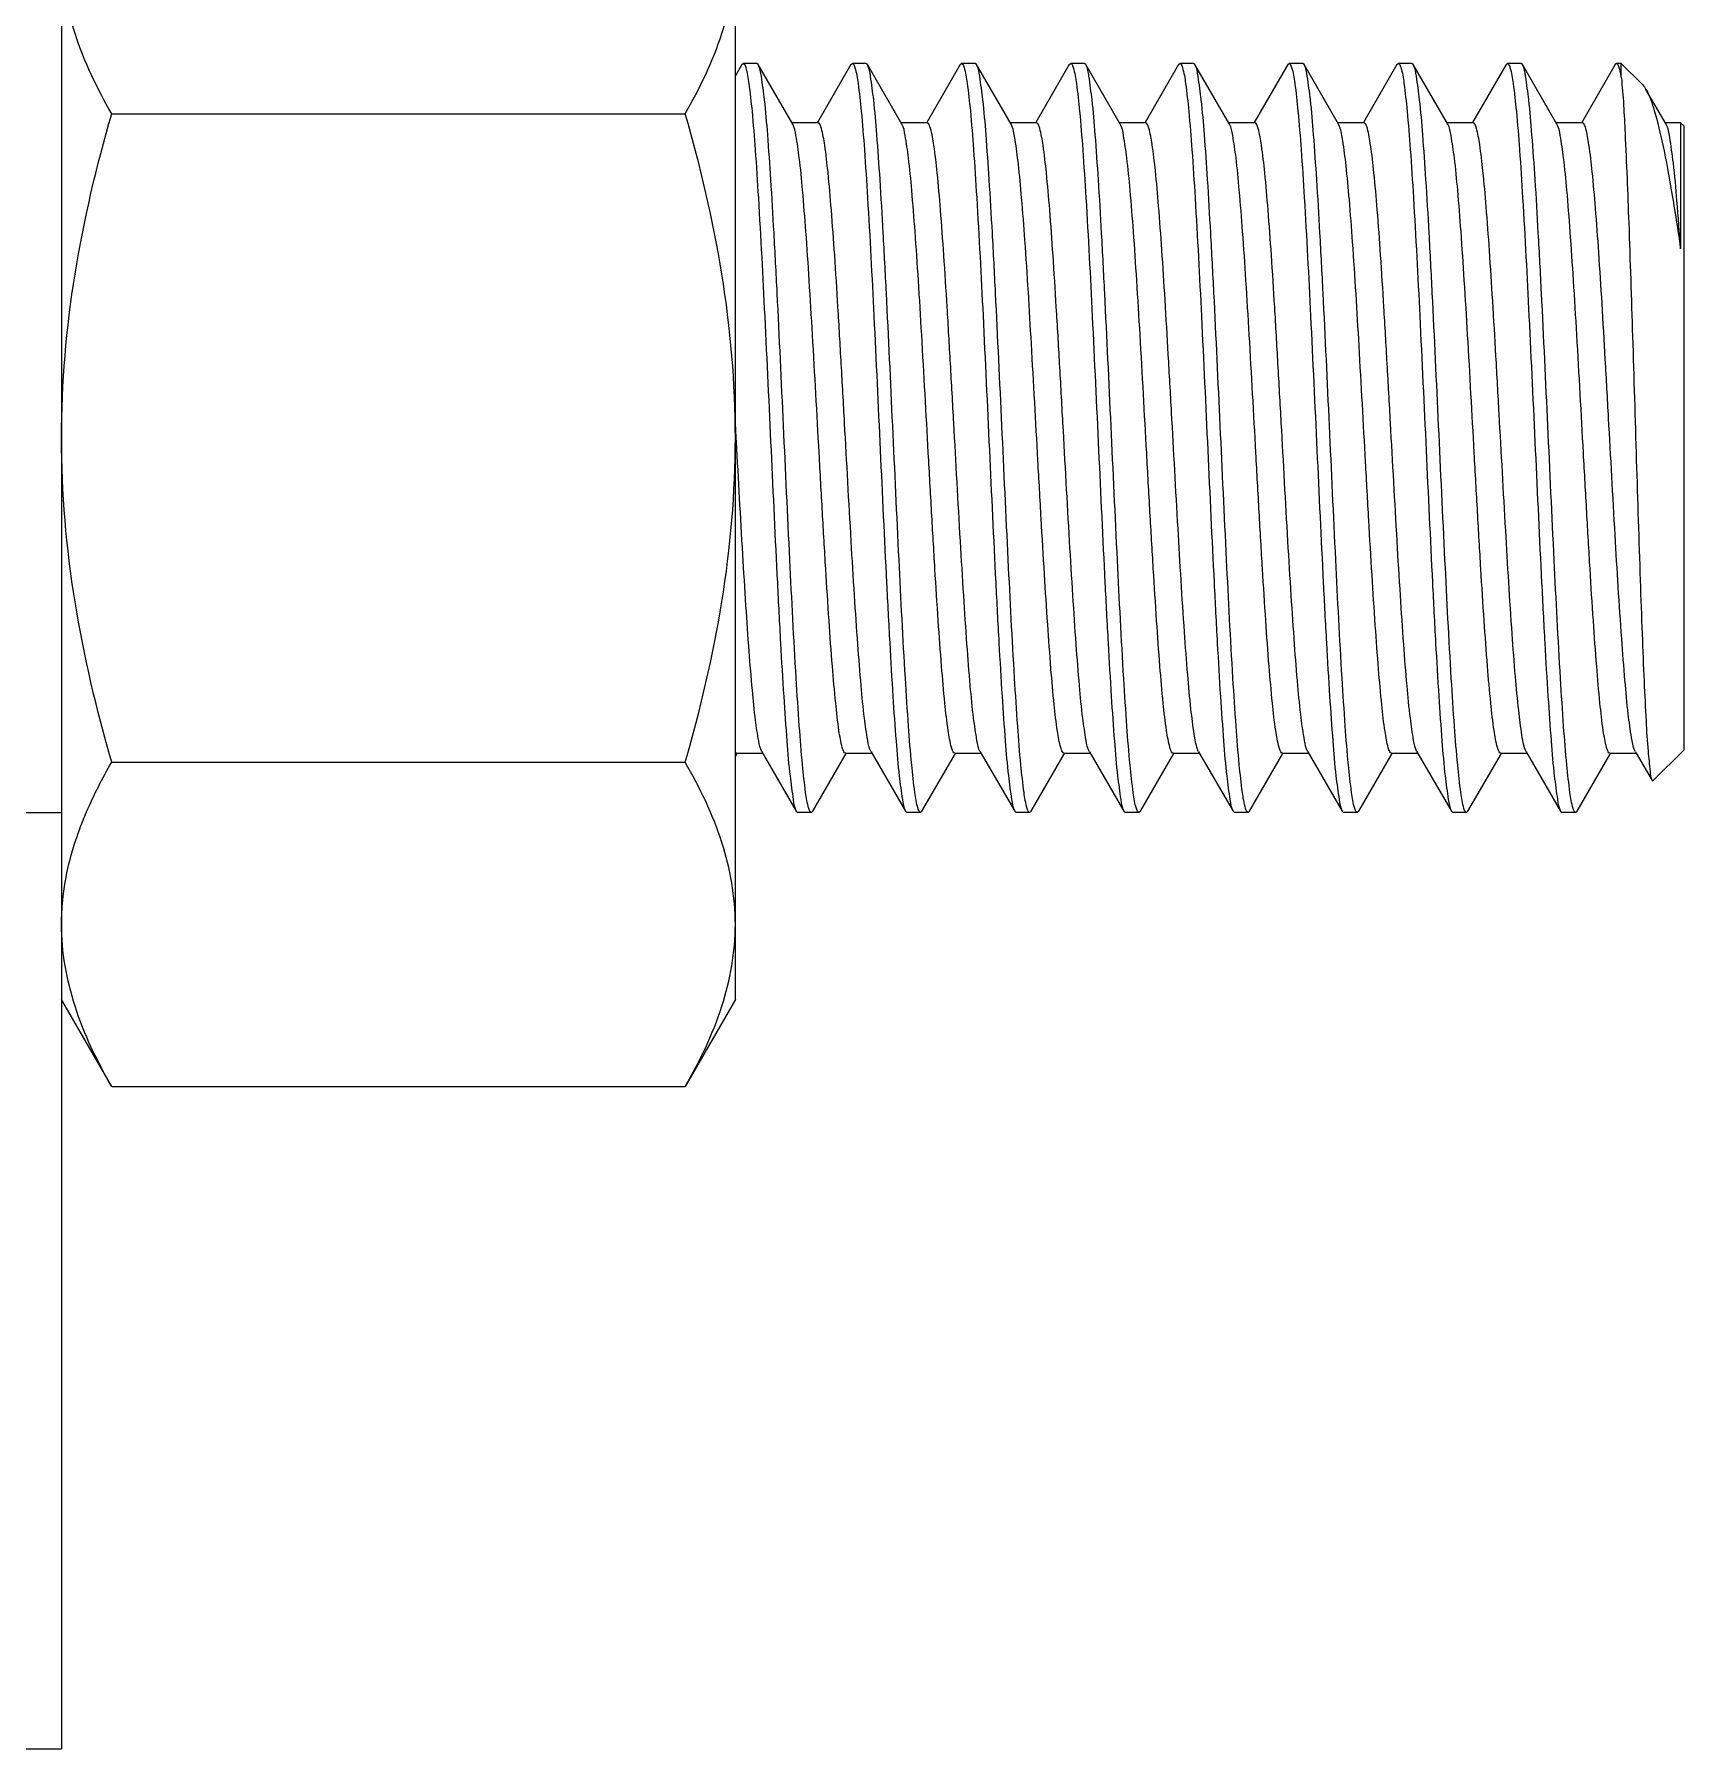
# Model space of a CAD drawing. Extents: x 27938 to 1507990, y 110129 to 923079.
# Drawn here: x 662128.6 to 662435.7, y 376820.7 to 377139.8 of the extents above; entities that cross this region are included whole.
import ezdxf

# ---------------------------------------------------------------- set-up
doc = ezdxf.new("R2010")
doc.units = 0
doc.header["$LTSCALE"] = 1000
doc.header["$MEASUREMENT"] = 0

msp = doc.modelspace()

# ---------------------------------------------------------------- linework, layer by layer
at = {"linetype": 'Continuous'}
for p, q in [((662133.69, 377276.4), (662133.69, 376820.71)), ((662259.14, 376960.13), (662259.14, 377169.17)), ((662260.33, 377134.12), (662259.14, 377132.07)), ((662260.33, 377134.12), (662260.59, 377134.34)), ((662263.13, 377134.34), (662260.59, 377134.34)), ((662263.13, 377134.34), (662260.59, 377134.34)), ((662260.59, 377134.34), (662260.63, 377134.34)), ((662263.39, 377134.12), (662263.13, 377134.34)), ((662269.81, 377123.04), (662263.39, 377134.12)), ((662280.66, 377134.12), (662274.43, 377123.37)), ((662280.66, 377134.12), (662280.92, 377134.34)), ((662283.46, 377134.34), (662280.92, 377134.34)), ((662283.46, 377134.34), (662280.92, 377134.34)), ((662280.92, 377134.34), (662280.96, 377134.34)), ((662283.72, 377134.12), (662283.46, 377134.34)), ((662290.14, 377123.04), (662283.72, 377134.12)), ((662300.99, 377134.12), (662294.76, 377123.37)), ((662300.99, 377134.12), (662301.25, 377134.34)), ((662303.79, 377134.34), (662301.25, 377134.34)), ((662303.79, 377134.34), (662301.25, 377134.34)), ((662301.25, 377134.34), (662301.28, 377134.34)), ((662304.05, 377134.12), (662303.79, 377134.34)), ((662310.47, 377123.04), (662304.05, 377134.12)), ((662321.31, 377134.12), (662315.09, 377123.37)), ((662321.31, 377134.12), (662321.57, 377134.34)), ((662324.11, 377134.34), (662321.57, 377134.34)), ((662324.11, 377134.34), (662321.57, 377134.34)), ((662321.57, 377134.34), (662321.61, 377134.34)), ((662324.37, 377134.12), (662324.11, 377134.34)), ((662330.79, 377123.04), (662324.37, 377134.12)), ((662341.64, 377134.12), (662335.41, 377123.37)), ((662341.64, 377134.12), (662341.9, 377134.34)), ((662344.44, 377134.34), (662341.9, 377134.34)), ((662344.44, 377134.34), (662341.9, 377134.34)), ((662341.9, 377134.34), (662341.94, 377134.34)), ((662344.7, 377134.12), (662344.44, 377134.34)), ((662351.12, 377123.04), (662344.7, 377134.12)), ((662361.97, 377134.12), (662355.74, 377123.37)), ((662361.97, 377134.12), (662362.23, 377134.34)), ((662364.77, 377134.34), (662362.23, 377134.34)), ((662364.77, 377134.34), (662362.23, 377134.34)), ((662362.23, 377134.34), (662362.27, 377134.34)), ((662365.03, 377134.12), (662364.77, 377134.34)), ((662371.45, 377123.04), (662365.03, 377134.12)), ((662382.3, 377134.12), (662376.07, 377123.37)), ((662382.3, 377134.12), (662382.56, 377134.34)), ((662385.1, 377134.34), (662382.56, 377134.34)), ((662385.1, 377134.34), (662382.56, 377134.34)), ((662382.56, 377134.34), (662382.6, 377134.34)), ((662385.36, 377134.12), (662385.1, 377134.34)), ((662391.78, 377123.04), (662385.36, 377134.12)), ((662402.63, 377134.12), (662396.4, 377123.37)), ((662402.63, 377134.12), (662402.89, 377134.34)), ((662405.43, 377134.34), (662402.89, 377134.34)), ((662405.43, 377134.34), (662402.89, 377134.34)), ((662402.89, 377134.34), (662402.92, 377134.34)), ((662405.69, 377134.12), (662405.43, 377134.34)), ((662412.11, 377123.04), (662405.69, 377134.12)), ((662422.95, 377134.12), (662416.73, 377123.37)), ((662423.21, 377134.34), (662422.95, 377134.12)), ((662424.09, 377134.34), (662423.21, 377134.34)), ((662428.03, 377130.41), (662424.09, 377134.34)), ((662424.09, 377131.8), (662424.09, 377134.34)), ((662432.43, 377123.04), (662428.68, 377129.51)), ((662143.03, 377124.99), (662249.81, 377124.99)), ((662274.55, 377123.31), (662269.66, 377123.31)), ((662294.87, 377123.31), (662289.98, 377123.31)), ((662315.2, 377123.31), (662310.31, 377123.31)), ((662310.62, 377122.71), (662310.47, 377123.04)), ((662335.53, 377123.31), (662330.64, 377123.31)), ((662355.86, 377123.31), (662350.97, 377123.31)), ((662376.19, 377123.31), (662371.3, 377123.31)), ((662371.64, 377122.62), (662371.45, 377123.04)), ((662396.51, 377123.31), (662391.62, 377123.31)), ((662416.84, 377123.31), (662411.95, 377123.31)), ((662435.13, 377123.31), (662432.28, 377123.31)), ((662435.71, 377122.73), (662435.13, 377123.31)), ((662435.13, 377123.31), (662435.13, 377099.85)), ((662435.71, 377122.73), (662435.71, 377006.57)), ((662259.3, 377064.66), (662259.14, 377067.49)), ((662259.34, 377063.92), (662259.3, 377064.66)), ((662259.14, 377005.39), (662259.45, 377005.92)), ((662259.34, 377005.99), (662264.23, 377005.99)), ((662264.07, 377006.25), (662270.49, 376995.18)), ((662273.55, 376995.18), (662279.78, 377005.92)), ((662279.67, 377005.99), (662284.56, 377005.99)), ((662284.4, 377006.25), (662290.82, 376995.18)), ((662293.88, 376995.18), (662300.11, 377005.92)), ((662299.99, 377005.99), (662304.88, 377005.99)), ((662304.73, 377006.25), (662311.15, 376995.18)), ((662314.21, 376995.18), (662320.44, 377005.92)), ((662320.32, 377005.99), (662325.21, 377005.99)), ((662325.06, 377006.25), (662331.48, 376995.18)), ((662334.54, 376995.18), (662340.76, 377005.92)), ((662340.65, 377005.99), (662345.54, 377005.99)), ((662345.39, 377006.25), (662351.81, 376995.18)), ((662354.87, 376995.18), (662361.09, 377005.92)), ((662360.98, 377005.99), (662365.87, 377005.99)), ((662365.71, 377006.25), (662372.13, 376995.18)), ((662375.19, 376995.18), (662381.42, 377005.92)), ((662381.31, 377005.99), (662386.2, 377005.99)), ((662386.04, 377006.25), (662392.46, 376995.18)), ((662395.52, 376995.18), (662401.75, 377005.92)), ((662401.63, 377005.99), (662406.52, 377005.99)), ((662406.37, 377006.25), (662406.19, 377006.66)), ((662406.37, 377006.25), (662412.79, 376995.18)), ((662415.85, 376995.18), (662422.08, 377005.92)), ((662421.96, 377005.99), (662426.85, 377005.99)), ((662426.7, 377006.25), (662426.6, 377006.46)), ((662426.7, 377006.25), (662426.85, 377005.99)), ((662426.85, 377005.99), (662429.8, 377000.9)), ((662435.71, 377006.57), (662429.98, 377000.84)), ((662143.03, 377004.3), (662249.81, 377004.3)), ((662429.8, 377000.9), (662429.98, 377000.84)), ((662063.99, 376994.95), (662133.69, 376994.95)), ((662270.49, 376995.18), (662270.75, 376994.95)), ((662273.29, 376994.95), (662270.75, 376994.95)), ((662273.29, 376994.95), (662270.75, 376994.95)), ((662273.29, 376994.95), (662273.26, 376994.96)), ((662273.55, 376995.18), (662273.29, 376994.95)), ((662290.82, 376995.18), (662291.08, 376994.95)), ((662293.62, 376994.95), (662291.08, 376994.95)), ((662293.62, 376994.95), (662291.08, 376994.95)), ((662293.62, 376994.95), (662293.58, 376994.96)), ((662293.88, 376995.18), (662293.62, 376994.95)), ((662311.15, 376995.18), (662311.41, 376994.95)), ((662313.95, 376994.95), (662311.41, 376994.95)), ((662313.95, 376994.95), (662311.41, 376994.95)), ((662313.95, 376994.95), (662313.91, 376994.96)), ((662314.21, 376995.18), (662313.95, 376994.95)), ((662331.48, 376995.18), (662331.74, 376994.95)), ((662334.28, 376994.95), (662331.74, 376994.95)), ((662334.28, 376994.95), (662331.74, 376994.95)), ((662334.28, 376994.95), (662334.24, 376994.96)), ((662334.54, 376995.18), (662334.28, 376994.95)), ((662351.81, 376995.18), (662352.07, 376994.95)), ((662354.61, 376994.95), (662352.07, 376994.95)), ((662354.61, 376994.95), (662352.07, 376994.95)), ((662354.61, 376994.95), (662354.57, 376994.96)), ((662354.87, 376995.18), (662354.61, 376994.95)), ((662372.13, 376995.18), (662372.39, 376994.95)), ((662374.93, 376994.95), (662372.39, 376994.95)), ((662374.93, 376994.95), (662372.39, 376994.95)), ((662374.93, 376994.95), (662374.9, 376994.96)), ((662375.19, 376995.18), (662374.93, 376994.95)), ((662392.46, 376995.18), (662392.72, 376994.95)), ((662395.26, 376994.95), (662392.72, 376994.95)), ((662395.26, 376994.95), (662392.72, 376994.95)), ((662395.26, 376994.95), (662395.22, 376994.96)), ((662395.52, 376995.18), (662395.26, 376994.95)), ((662412.79, 376995.18), (662413.05, 376994.95)), ((662415.59, 376994.95), (662413.05, 376994.95)), ((662415.59, 376994.95), (662413.05, 376994.95)), ((662415.59, 376994.95), (662415.55, 376994.96)), ((662415.85, 376995.18), (662415.59, 376994.95)), ((662143.03, 376943.96), (662133.69, 376960.13)), ((662259.14, 376960.13), (662249.81, 376943.96)), ((662143.03, 376943.96), (662249.81, 376943.96)), ((662063.99, 376820.71), (662133.69, 376820.71))]:
    msp.add_line(p, q, dxfattribs=at)
for points, knots in [([(662143.03, 377124.99), (662140.29, 377129.73), (662135.62, 377139.35), (662133.69, 377150.01), (662133.69, 377155.16)], [0, 0, 0, 0, 0.514931, 1, 1, 1, 1]), ([(662249.81, 377124.99), (662252.54, 377129.73), (662257.21, 377139.35), (662259.14, 377150.01), (662259.14, 377155.16)], [0, 0, 0, 0, 0.514931, 1, 1, 1, 1]), ([(662260.63, 377134.34), (662260.67, 377134.33), (662260.91, 377134.14), (662260.99, 377133.84), (662261.06, 377133.6)], [0, 0, 0, 0, 0.14607, 1, 1, 1, 1]), ([(662261.06, 377133.6), (662261.37, 377132.63), (662261.77, 377129.9), (662262.34, 377124.79), (662262.89, 377117.68), (662263.71, 377104.98), (662264.67, 377086.33), (662265.77, 377062.45), (662266.72, 377042.16), (662267.51, 377026.9), (662268.08, 377017.07), (662268.67, 377008.83), (662269.18, 377002.39), (662269.8, 376998.09), (662270.12, 376995.82), (662270.49, 376995.18)], [0, 0, 0, 0, 0.021893, 0.059338, 0.11121, 0.175832, 0.33449, 0.514559, 0.692469, 0.77323, 0.844901, 0.90513, 0.951948, 0.983856, 1, 1, 1, 1]), ([(662272.82, 376995.69), (662272.51, 376996.66), (662272.11, 376999.39), (662271.54, 377004.49), (662270.99, 377011.6), (662270.17, 377024.3), (662269.22, 377042.95), (662268.11, 377066.84), (662267.17, 377087.12), (662266.37, 377102.39), (662265.8, 377112.22), (662265.22, 377120.46), (662264.7, 377126.9), (662264.09, 377131.2), (662263.76, 377133.47), (662263.39, 377134.12)], [0, 0, 0, 0, 0.02187, 0.059297, 0.111154, 0.175764, 0.334422, 0.514507, 0.692435, 0.773208, 0.844889, 0.905123, 0.951944, 0.983855, 1, 1, 1, 1]), ([(662280.96, 377134.34), (662281, 377134.33), (662281.24, 377134.14), (662281.31, 377133.84), (662281.39, 377133.61)], [0, 0, 0, 0, 0.146483, 1, 1, 1, 1]), ([(662281.39, 377133.61), (662281.7, 377132.64), (662282.1, 377129.91), (662282.67, 377124.82), (662283.22, 377117.71), (662284.04, 377105.01), (662284.99, 377086.36), (662286.1, 377062.47), (662287.04, 377042.18), (662287.84, 377026.91), (662288.41, 377017.08), (662288.99, 377008.83), (662289.51, 377002.39), (662290.12, 376998.1), (662290.45, 376995.82), (662290.82, 376995.18)], [0, 0, 0, 0, 0.021833, 0.05923, 0.111064, 0.175659, 0.33431, 0.514413, 0.692368, 0.773157, 0.844855, 0.905103, 0.951934, 0.983852, 1, 1, 1, 1]), ([(662293.15, 376995.7), (662292.84, 376996.66), (662292.44, 376999.4), (662291.87, 377004.5), (662291.32, 377011.61), (662290.5, 377024.31), (662289.55, 377042.96), (662288.44, 377066.84), (662287.5, 377087.13), (662286.7, 377102.4), (662286.13, 377112.22), (662285.55, 377120.47), (662285.03, 377126.9), (662284.41, 377131.2), (662284.09, 377133.47), (662283.72, 377134.12)], [0, 0, 0, 0, 0.02189, 0.059333, 0.111204, 0.175825, 0.334482, 0.514553, 0.692464, 0.773225, 0.844897, 0.905128, 0.951947, 0.983856, 1, 1, 1, 1]), ([(662301.28, 377134.34), (662301.32, 377134.33), (662301.56, 377134.15), (662301.64, 377133.85), (662301.71, 377133.62)], [0, 0, 0, 0, 0.14739, 1, 1, 1, 1]), ([(662301.71, 377133.62), (662302.02, 377132.67), (662302.42, 377129.95), (662302.99, 377124.86), (662303.54, 377117.77), (662304.36, 377105.07), (662305.32, 377086.43), (662306.43, 377062.53), (662307.37, 377042.23), (662308.17, 377026.94), (662308.74, 377017.1), (662309.32, 377008.85), (662309.84, 377002.4), (662310.45, 376998.1), (662310.78, 376995.82), (662311.15, 376995.18)], [0, 0, 0, 0, 0.021699, 0.058987, 0.110742, 0.175283, 0.333897, 0.514056, 0.692114, 0.772961, 0.844719, 0.905022, 0.951896, 0.98384, 1, 1, 1, 1]), ([(662313.48, 376995.69), (662313.17, 376996.65), (662312.77, 376999.38), (662312.2, 377004.48), (662311.65, 377011.59), (662310.83, 377024.29), (662309.88, 377042.93), (662308.77, 377066.82), (662307.82, 377087.11), (662307.03, 377102.38), (662306.46, 377112.22), (662305.87, 377120.46), (662305.36, 377126.9), (662304.74, 377131.2), (662304.42, 377133.47), (662304.05, 377134.12)], [0, 0, 0, 0, 0.021836, 0.059237, 0.111077, 0.175677, 0.334321, 0.514424, 0.692372, 0.773156, 0.844853, 0.905103, 0.951936, 0.983852, 1, 1, 1, 1]), ([(662321.61, 377134.34), (662321.65, 377134.33), (662321.9, 377134.14), (662321.97, 377133.84), (662322.05, 377133.6)], [0, 0, 0, 0, 0.146196, 1, 1, 1, 1]), ([(662322.05, 377133.6), (662322.35, 377132.64), (662322.75, 377129.9), (662323.32, 377124.8), (662323.87, 377117.69), (662324.7, 377104.99), (662325.65, 377086.34), (662326.76, 377062.46), (662327.7, 377042.17), (662328.5, 377026.9), (662329.07, 377017.07), (662329.65, 377008.83), (662330.17, 377002.39), (662330.78, 376998.09), (662331.1, 376995.82), (662331.48, 376995.18)], [0, 0, 0, 0, 0.021874, 0.059306, 0.111169, 0.175785, 0.334437, 0.514518, 0.69244, 0.773206, 0.844885, 0.905122, 0.951944, 0.983855, 1, 1, 1, 1]), ([(662333.81, 376995.67), (662333.5, 376996.63), (662333.1, 376999.35), (662332.53, 377004.44), (662331.98, 377011.54), (662331.16, 377024.23), (662330.21, 377042.88), (662329.1, 377066.78), (662328.15, 377087.08), (662327.36, 377102.36), (662326.79, 377112.2), (662326.2, 377120.45), (662325.69, 377126.9), (662325.07, 377131.2), (662324.75, 377133.47), (662324.37, 377134.12)], [0, 0, 0, 0, 0.021728, 0.059039, 0.110811, 0.175364, 0.333989, 0.514137, 0.692171, 0.773007, 0.844751, 0.905041, 0.951904, 0.983842, 1, 1, 1, 1]), ([(662341.94, 377134.34), (662341.98, 377134.33), (662342.22, 377134.14), (662342.3, 377133.83), (662342.37, 377133.6)], [0, 0, 0, 0, 0.146015, 1, 1, 1, 1]), ([(662342.37, 377133.6), (662342.68, 377132.63), (662343.08, 377129.9), (662343.65, 377124.79), (662344.2, 377117.68), (662345.03, 377104.97), (662345.98, 377086.33), (662347.08, 377062.45), (662348.03, 377042.16), (662348.83, 377026.9), (662349.39, 377017.07), (662349.98, 377008.83), (662350.49, 377002.39), (662351.11, 376998.09), (662351.43, 376995.82), (662351.81, 376995.18)], [0, 0, 0, 0, 0.021902, 0.059353, 0.11123, 0.175855, 0.334516, 0.514581, 0.692484, 0.773243, 0.844911, 0.905136, 0.951951, 0.983857, 1, 1, 1, 1]), ([(662354.13, 376995.69), (662353.83, 376996.66), (662353.43, 376999.39), (662352.86, 377004.5), (662352.31, 377011.61), (662351.48, 377024.31), (662350.53, 377042.96), (662349.42, 377066.84), (662348.48, 377087.13), (662347.68, 377102.39), (662347.11, 377112.22), (662346.53, 377120.47), (662346.01, 377126.9), (662345.4, 377131.2), (662345.08, 377133.47), (662344.7, 377134.12)], [0, 0, 0, 0, 0.021885, 0.059324, 0.11119, 0.175807, 0.334466, 0.514541, 0.692458, 0.773225, 0.8449, 0.90513, 0.951948, 0.983856, 1, 1, 1, 1]), ([(662362.27, 377134.34), (662362.31, 377134.33), (662362.55, 377134.15), (662362.62, 377133.84), (662362.7, 377133.61)], [0, 0, 0, 0, 0.146759, 1, 1, 1, 1]), ([(662362.7, 377133.61), (662363.01, 377132.65), (662363.41, 377129.92), (662363.98, 377124.83), (662364.53, 377117.73), (662365.35, 377105.03), (662366.3, 377086.38), (662367.41, 377062.49), (662368.35, 377042.2), (662369.15, 377026.92), (662369.72, 377017.08), (662370.31, 377008.84), (662370.82, 377002.4), (662371.44, 376998.1), (662371.76, 376995.82), (662372.13, 376995.18)], [0, 0, 0, 0, 0.021792, 0.059156, 0.110966, 0.175545, 0.334187, 0.514308, 0.692293, 0.7731, 0.844815, 0.905079, 0.951923, 0.983848, 1, 1, 1, 1]), ([(662374.46, 376995.69), (662374.15, 376996.66), (662373.75, 376999.39), (662373.18, 377004.5), (662372.63, 377011.6), (662371.81, 377024.31), (662370.86, 377042.95), (662369.75, 377066.84), (662368.81, 377087.13), (662368.01, 377102.39), (662367.44, 377112.22), (662366.86, 377120.46), (662366.34, 377126.9), (662365.73, 377131.2), (662365.4, 377133.47), (662365.03, 377134.12)], [0, 0, 0, 0, 0.021878, 0.059312, 0.111177, 0.175794, 0.334448, 0.514526, 0.692445, 0.773211, 0.844888, 0.905123, 0.951945, 0.983855, 1, 1, 1, 1]), ([(662382.6, 377134.34), (662382.64, 377134.33), (662382.88, 377134.15), (662382.95, 377133.84), (662383.03, 377133.61)], [0, 0, 0, 0, 0.146768, 1, 1, 1, 1]), ([(662383.03, 377133.61), (662383.34, 377132.65), (662383.73, 377129.92), (662384.3, 377124.83), (662384.85, 377117.73), (662385.68, 377105.03), (662386.63, 377086.38), (662387.74, 377062.49), (662388.68, 377042.2), (662389.48, 377026.92), (662390.05, 377017.08), (662390.63, 377008.84), (662391.15, 377002.4), (662391.76, 376998.1), (662392.09, 376995.82), (662392.46, 376995.18)], [0, 0, 0, 0, 0.021791, 0.059155, 0.110967, 0.175548, 0.334182, 0.514304, 0.692288, 0.773093, 0.844809, 0.905077, 0.951923, 0.983848, 1, 1, 1, 1]), ([(662394.79, 376995.68), (662394.49, 376996.64), (662394.09, 376999.36), (662393.52, 377004.46), (662392.97, 377011.55), (662392.14, 377024.25), (662391.19, 377042.9), (662390.08, 377066.79), (662389.14, 377087.09), (662388.34, 377102.37), (662387.77, 377112.21), (662387.19, 377120.45), (662386.67, 377126.9), (662386.05, 377131.2), (662385.73, 377133.47), (662385.36, 377134.12)], [0, 0, 0, 0, 0.021768, 0.059112, 0.11091, 0.17548, 0.33411, 0.514241, 0.692243, 0.773059, 0.844786, 0.905063, 0.951916, 0.983846, 1, 1, 1, 1]), ([(662402.92, 377134.34), (662402.97, 377134.33), (662403.21, 377134.14), (662403.28, 377133.84), (662403.36, 377133.6)], [0, 0, 0, 0, 0.146155, 1, 1, 1, 1]), ([(662403.36, 377133.6), (662403.67, 377132.64), (662404.07, 377129.9), (662404.64, 377124.8), (662405.19, 377117.69), (662406.01, 377104.98), (662406.96, 377086.34), (662408.07, 377062.45), (662409.01, 377042.17), (662409.81, 377026.9), (662410.38, 377017.07), (662410.96, 377008.83), (662411.48, 377002.39), (662412.09, 376998.09), (662412.42, 376995.82), (662412.79, 376995.18)], [0, 0, 0, 0, 0.02188, 0.059316, 0.111182, 0.1758, 0.334454, 0.51453, 0.692448, 0.773213, 0.844889, 0.905123, 0.951945, 0.983855, 1, 1, 1, 1]), ([(662415.12, 376995.68), (662414.81, 376996.64), (662414.41, 376999.36), (662413.84, 377004.45), (662413.29, 377011.55), (662412.47, 377024.25), (662411.52, 377042.9), (662410.41, 377066.79), (662409.47, 377087.09), (662408.67, 377102.37), (662408.1, 377112.21), (662407.51, 377120.45), (662407, 377126.9), (662406.38, 377131.2), (662406.06, 377133.47), (662405.69, 377134.12)], [0, 0, 0, 0, 0.021766, 0.059108, 0.110903, 0.175472, 0.334108, 0.51424, 0.692244, 0.773062, 0.844789, 0.905064, 0.951915, 0.983846, 1, 1, 1, 1]), ([(662423.46, 377134.14), (662423.43, 377134.19), (662423.37, 377134.29), (662423.26, 377134.34), (662423.21, 377134.34)], [0, 0, 0, 0, 0.595459, 1, 1, 1, 1]), ([(662424.09, 377131.8), (662424.04, 377132.07), (662423.88, 377132.86), (662423.74, 377133.69), (662423.46, 377134.14)], [0, 0, 0, 0, 0.346578, 1, 1, 1, 1]), ([(662424.09, 377131.8), (662424.44, 377128.33), (662424.9, 377119.27), (662425.55, 377103.2), (662426.2, 377082.91), (662426.87, 377060.74), (662427.45, 377042.27), (662427.94, 377028.55), (662428.29, 377019.81), (662428.66, 377012.55), (662428.95, 377006.93), (662429.4, 377003.31), (662429.51, 377001.4), (662429.8, 377000.9)], [0, 0, 0, 0, 0.079873, 0.207357, 0.368394, 0.544526, 0.714953, 0.791458, 0.858883, 0.915067, 0.958179, 0.986787, 1, 1, 1, 1]), ([(662428.68, 377129.51), (662429.39, 377128.29), (662430.53, 377124.81), (662432.04, 377118.44), (662433.6, 377109.83), (662434.6, 377103.39), (662435.13, 377099.85)], [0, 0, 0, 0, 0.139011, 0.356589, 0.647179, 1, 1, 1, 1]), ([(662133.69, 377064.65), (662133.69, 377074.85), (662135.47, 377095.28), (662140.2, 377115.19), (662143.03, 377124.99)], [0, 0, 0, 0, 0.499896, 1, 1, 1, 1]), ([(662259.14, 377064.65), (662259.14, 377074.85), (662257.36, 377095.28), (662252.64, 377115.19), (662249.81, 377124.99)], [0, 0, 0, 0, 0.499896, 1, 1, 1, 1]), ([(662279.67, 377005.99), (662279.53, 377005.99), (662279.23, 377006.4), (662278.83, 377007.75), (662278.29, 377010.86), (662277.74, 377015.87), (662277.14, 377022.7), (662276.55, 377031.03), (662275.94, 377040.57), (662275.34, 377050.98), (662274.53, 377065.5), (662273.75, 377079.89), (662272.92, 377093.62), (662272.33, 377102.6), (662271.72, 377110.2), (662271.17, 377116.19), (662270.55, 377120.25), (662270.18, 377122.41), (662269.81, 377123.04)], [0, 0, 0, 0, 0.003456, 0.010692, 0.037889, 0.081613, 0.140406, 0.212192, 0.2944, 0.384075, 0.477989, 0.664972, 0.751304, 0.828651, 0.894236, 0.945722, 0.981321, 1, 1, 1, 1]), ([(662284.4, 377006.25), (662284.03, 377006.89), (662283.67, 377009.04), (662283.04, 377013.11), (662282.49, 377019.09), (662281.89, 377026.69), (662281.29, 377035.67), (662280.46, 377049.4), (662279.68, 377063.79), (662278.87, 377078.31), (662278.27, 377088.72), (662277.67, 377098.27), (662277.07, 377106.59), (662276.47, 377113.42), (662275.92, 377118.44), (662275.38, 377121.55), (662274.98, 377122.89), (662274.68, 377123.31), (662274.55, 377123.31)], [0, 0, 0, 0, 0.01868, 0.054278, 0.105764, 0.171348, 0.248694, 0.335027, 0.52201, 0.615925, 0.705601, 0.787809, 0.859593, 0.918386, 0.962109, 0.989306, 0.996546, 1, 1, 1, 1]), ([(662299.99, 377005.99), (662299.86, 377005.99), (662299.56, 377006.4), (662299.16, 377007.75), (662298.62, 377010.86), (662298.07, 377015.87), (662297.47, 377022.7), (662296.87, 377031.03), (662296.27, 377040.57), (662295.67, 377050.98), (662294.86, 377065.5), (662294.08, 377079.89), (662293.25, 377093.62), (662292.65, 377102.6), (662292.05, 377110.2), (662291.5, 377116.19), (662290.87, 377120.25), (662290.51, 377122.41), (662290.14, 377123.04)], [0, 0, 0, 0, 0.003456, 0.010693, 0.037891, 0.081614, 0.140408, 0.212192, 0.2944, 0.384075, 0.47799, 0.664974, 0.751306, 0.828653, 0.894237, 0.945723, 0.981321, 1, 1, 1, 1]), ([(662304.73, 377006.25), (662304.36, 377006.89), (662303.99, 377009.04), (662303.37, 377013.11), (662302.82, 377019.09), (662302.21, 377026.69), (662301.62, 377035.67), (662300.79, 377049.4), (662300.01, 377063.79), (662299.2, 377078.31), (662298.6, 377088.72), (662297.99, 377098.27), (662297.4, 377106.59), (662296.8, 377113.42), (662296.25, 377118.44), (662295.71, 377121.55), (662295.31, 377122.89), (662295.01, 377123.31), (662294.87, 377123.31)], [0, 0, 0, 0, 0.018679, 0.054277, 0.105763, 0.171348, 0.248694, 0.335027, 0.52201, 0.615925, 0.7056, 0.787807, 0.859593, 0.918386, 0.96211, 0.989308, 0.996544, 1, 1, 1, 1]), ([(662325.06, 377006.25), (662324.69, 377006.89), (662324.32, 377009.04), (662323.7, 377013.11), (662323.15, 377019.09), (662322.54, 377026.69), (662321.95, 377035.67), (662321.12, 377049.4), (662320.33, 377063.79), (662319.53, 377078.31), (662318.92, 377088.72), (662318.32, 377098.27), (662317.73, 377106.59), (662317.13, 377113.42), (662316.58, 377118.44), (662316.03, 377121.55), (662315.63, 377122.89), (662315.34, 377123.31), (662315.2, 377123.31)], [0, 0, 0, 0, 0.01868, 0.054279, 0.105765, 0.17135, 0.248697, 0.335029, 0.522011, 0.615926, 0.705601, 0.787809, 0.859595, 0.918388, 0.962111, 0.989308, 0.996545, 1, 1, 1, 1]), ([(662340.65, 377005.99), (662340.51, 377005.99), (662340.22, 377006.4), (662339.82, 377007.75), (662339.28, 377010.86), (662338.72, 377015.87), (662338.12, 377022.7), (662337.53, 377031.03), (662336.93, 377040.57), (662336.32, 377050.98), (662335.52, 377065.5), (662334.73, 377079.89), (662333.91, 377093.62), (662333.31, 377102.6), (662332.7, 377110.2), (662332.15, 377116.19), (662331.53, 377120.25), (662331.16, 377122.41), (662330.79, 377123.04)], [0, 0, 0, 0, 0.003455, 0.010692, 0.037889, 0.081612, 0.140406, 0.212191, 0.294399, 0.384075, 0.477989, 0.664972, 0.751304, 0.82865, 0.894235, 0.945722, 0.981321, 1, 1, 1, 1]), ([(662345.17, 377006.76), (662344.86, 377007.65), (662344.45, 377010.14), (662343.87, 377014.75), (662343.3, 377021.1), (662342.46, 377032.3), (662341.49, 377048.58), (662340.55, 377065.79), (662339.76, 377079.98), (662339.17, 377090.06), (662338.58, 377099.27), (662338, 377107.28), (662337.42, 377113.84), (662336.87, 377118.65), (662336.34, 377121.62), (662335.95, 377122.91), (662335.66, 377123.31), (662335.53, 377123.31)], [0, 0, 0, 0, 0.024104, 0.064245, 0.119183, 0.187069, 0.352029, 0.536643, 0.62845, 0.715691, 0.795361, 0.864724, 0.921406, 0.963495, 0.989662, 0.996639, 1, 1, 1, 1]), ([(662360.98, 377005.99), (662360.84, 377005.99), (662360.55, 377006.4), (662360.14, 377007.75), (662359.6, 377010.86), (662359.05, 377015.87), (662358.45, 377022.7), (662357.86, 377031.03), (662357.26, 377040.57), (662356.65, 377050.98), (662355.85, 377065.5), (662355.06, 377079.89), (662354.23, 377093.62), (662353.64, 377102.6), (662353.03, 377110.2), (662352.48, 377116.19), (662351.86, 377120.25), (662351.49, 377122.41), (662351.12, 377123.04)], [0, 0, 0, 0, 0.003456, 0.010693, 0.037891, 0.081614, 0.140408, 0.212193, 0.2944, 0.384075, 0.47799, 0.664974, 0.751306, 0.828653, 0.894237, 0.945723, 0.981321, 1, 1, 1, 1]), ([(662365.71, 377006.25), (662365.35, 377006.89), (662364.98, 377009.04), (662364.36, 377013.11), (662363.8, 377019.09), (662363.2, 377026.69), (662362.6, 377035.67), (662361.77, 377049.4), (662360.99, 377063.79), (662360.18, 377078.31), (662359.58, 377088.72), (662358.98, 377098.27), (662358.38, 377106.59), (662357.79, 377113.42), (662357.23, 377118.44), (662356.69, 377121.55), (662356.29, 377122.89), (662355.99, 377123.31), (662355.86, 377123.31)], [0, 0, 0, 0, 0.018679, 0.054277, 0.105763, 0.171347, 0.248694, 0.335027, 0.52201, 0.615925, 0.7056, 0.787807, 0.859592, 0.918386, 0.962109, 0.989307, 0.996544, 1, 1, 1, 1]), ([(662386.04, 377006.25), (662385.67, 377006.89), (662385.3, 377009.04), (662384.68, 377013.11), (662384.13, 377019.09), (662383.53, 377026.69), (662382.93, 377035.67), (662382.1, 377049.4), (662381.32, 377063.79), (662380.51, 377078.31), (662379.91, 377088.72), (662379.31, 377098.27), (662378.71, 377106.59), (662378.11, 377113.42), (662377.56, 377118.44), (662377.02, 377121.55), (662376.62, 377122.89), (662376.32, 377123.31), (662376.19, 377123.31)], [0, 0, 0, 0, 0.01868, 0.054279, 0.105765, 0.17135, 0.248697, 0.335029, 0.522011, 0.615925, 0.705601, 0.787809, 0.859595, 0.918388, 0.962111, 0.989308, 0.996545, 1, 1, 1, 1]), ([(662401.63, 377005.99), (662401.5, 377005.99), (662401.2, 377006.4), (662400.8, 377007.75), (662400.26, 377010.86), (662399.71, 377015.87), (662399.11, 377022.7), (662398.51, 377031.03), (662397.91, 377040.57), (662397.31, 377050.98), (662396.5, 377065.5), (662395.72, 377079.89), (662394.89, 377093.62), (662394.29, 377102.6), (662393.69, 377110.2), (662393.14, 377116.19), (662392.51, 377120.25), (662392.15, 377122.41), (662391.78, 377123.04)], [0, 0, 0, 0, 0.003455, 0.010692, 0.037889, 0.081612, 0.140405, 0.212191, 0.294399, 0.384075, 0.477989, 0.664971, 0.751303, 0.82865, 0.894235, 0.945721, 0.98132, 1, 1, 1, 1]), ([(662406.19, 377006.66), (662405.87, 377007.52), (662405.46, 377009.96), (662404.88, 377014.49), (662404.31, 377020.78), (662403.47, 377031.95), (662402.5, 377048.24), (662401.55, 377065.48), (662400.76, 377079.72), (662400.17, 377089.86), (662399.58, 377099.12), (662398.99, 377107.17), (662398.41, 377113.78), (662397.86, 377118.62), (662397.33, 377121.61), (662396.94, 377122.91), (662396.65, 377123.31), (662396.51, 377123.31)], [0, 0, 0, 0, 0.023269, 0.062718, 0.117132, 0.184671, 0.349442, 0.534421, 0.62655, 0.714161, 0.794217, 0.863947, 0.920949, 0.963286, 0.989608, 0.996625, 1, 1, 1, 1]), ([(662421.96, 377005.99), (662421.83, 377005.99), (662421.53, 377006.4), (662421.13, 377007.75), (662420.59, 377010.86), (662420.03, 377015.87), (662419.44, 377022.7), (662418.84, 377031.03), (662418.24, 377040.57), (662417.64, 377050.98), (662416.83, 377065.5), (662416.05, 377079.89), (662415.22, 377093.62), (662414.62, 377102.6), (662414.02, 377110.2), (662413.46, 377116.19), (662412.84, 377120.25), (662412.47, 377122.41), (662412.11, 377123.04)], [0, 0, 0, 0, 0.003455, 0.010693, 0.037891, 0.081614, 0.140407, 0.212192, 0.2944, 0.384075, 0.47799, 0.664974, 0.751306, 0.828653, 0.894237, 0.945723, 0.981321, 1, 1, 1, 1]), ([(662426.6, 377006.46), (662426.26, 377007.22), (662425.86, 377009.52), (662425.27, 377013.85), (662424.71, 377020.01), (662423.85, 377031.1), (662422.87, 377047.4), (662421.92, 377064.72), (662421.12, 377079.09), (662420.53, 377089.35), (662419.93, 377098.74), (662419.34, 377106.91), (662418.75, 377113.62), (662418.2, 377118.54), (662417.67, 377121.58), (662417.27, 377122.9), (662416.98, 377123.31), (662416.84, 377123.31)], [0, 0, 0, 0, 0.021222, 0.058965, 0.112084, 0.178762, 0.343059, 0.528931, 0.621852, 0.710377, 0.791385, 0.862024, 0.919818, 0.962768, 0.989477, 0.996588, 1, 1, 1, 1]), ([(662435.13, 377099.85), (662434.92, 377102.82), (662434.52, 377108.14), (662433.92, 377115.11), (662433.23, 377119.82), (662432.85, 377122.32), (662432.43, 377123.04)], [0, 0, 0, 0, 0.382915, 0.68479, 0.89301, 1, 1, 1, 1]), ([(662320.32, 377005.99), (662320.19, 377005.99), (662319.9, 377006.39), (662319.5, 377007.7), (662318.97, 377010.71), (662318.42, 377015.57), (662317.84, 377022.21), (662317.25, 377030.31), (662316.66, 377039.62), (662316.06, 377049.8), (662315.27, 377064.09), (662314.32, 377081.36), (662313.35, 377097.65), (662312.5, 377108.8), (662311.93, 377115.04), (662311.35, 377119.5), (662310.94, 377121.89), (662310.62, 377122.71)], [0, 0, 0, 0, 0.003387, 0.010439, 0.0369, 0.079457, 0.136743, 0.2068, 0.287199, 0.375139, 0.467553, 0.652855, 0.817457, 0.884687, 0.938635, 0.97747, 1, 1, 1, 1]), ([(662381.31, 377005.99), (662381.17, 377005.99), (662380.88, 377006.38), (662380.49, 377007.68), (662379.96, 377010.67), (662379.41, 377015.51), (662378.83, 377022.11), (662378.24, 377030.16), (662377.65, 377039.41), (662377.06, 377049.55), (662376.27, 377063.77), (662375.33, 377081.02), (662374.35, 377097.3), (662373.51, 377108.48), (662372.94, 377114.78), (662372.36, 377119.32), (662371.95, 377121.76), (662371.64, 377122.62)], [0, 0, 0, 0, 0.003373, 0.010385, 0.036689, 0.078996, 0.13596, 0.205646, 0.285655, 0.373222, 0.465313, 0.650248, 0.815042, 0.882623, 0.937099, 0.976631, 1, 1, 1, 1]), ([(662143.03, 377004.3), (662140.2, 377014.11), (662135.47, 377034.01), (662133.69, 377054.45), (662133.69, 377064.65)], [0, 0, 0, 0, 0.500104, 1, 1, 1, 1]), ([(662249.81, 377004.3), (662252.64, 377014.11), (662257.36, 377034.01), (662259.14, 377054.45), (662259.14, 377064.65)], [0, 0, 0, 0, 0.500104, 1, 1, 1, 1]), ([(662264.07, 377006.25), (662263.73, 377006.85), (662263.36, 377008.87), (662262.77, 377012.67), (662262.24, 377018.26), (662261.66, 377025.36), (662261.08, 377033.78), (662260.28, 377046.78), (662259.73, 377056.94), (662259.34, 377063.92)], [0, 0, 0, 0, 0.035817, 0.103405, 0.201006, 0.325505, 0.472815, 0.638061, 1, 1, 1, 1]), ([(662259.34, 377005.99), (662259.3, 377005.99), (662259.23, 377006.01), (662259.17, 377006.06), (662259.14, 377006.09)], [0, 0, 0, 0, 0.445368, 1, 1, 1, 1]), ([(662137.09, 376991.93), (662137.48, 376992.98), (662139.19, 376997.23), (662141.3, 377001.31), (662143.03, 377004.3)], [0, 0, 0, 0, 0.244807, 1, 1, 1, 1]), ([(662259.14, 376974.13), (662259.14, 376979.28), (662257.21, 376989.94), (662252.54, 376999.57), (662249.81, 377004.3)], [0, 0, 0, 0, 0.485069, 1, 1, 1, 1]), ([(662273.26, 376994.96), (662273.21, 376994.97), (662272.97, 376995.15), (662272.9, 376995.46), (662272.82, 376995.69)], [0, 0, 0, 0, 0.146229, 1, 1, 1, 1]), ([(662293.58, 376994.96), (662293.54, 376994.97), (662293.3, 376995.15), (662293.22, 376995.46), (662293.15, 376995.7)], [0, 0, 0, 0, 0.146092, 1, 1, 1, 1]), ([(662313.91, 376994.96), (662313.87, 376994.97), (662313.63, 376995.15), (662313.55, 376995.45), (662313.48, 376995.69)], [0, 0, 0, 0, 0.146465, 1, 1, 1, 1]), ([(662334.24, 376994.96), (662334.2, 376994.97), (662333.96, 376995.15), (662333.89, 376995.44), (662333.81, 376995.67)], [0, 0, 0, 0, 0.147196, 1, 1, 1, 1]), ([(662354.57, 376994.96), (662354.53, 376994.97), (662354.28, 376995.15), (662354.21, 376995.46), (662354.13, 376995.69)], [0, 0, 0, 0, 0.146127, 1, 1, 1, 1]), ([(662374.9, 376994.96), (662374.85, 376994.97), (662374.61, 376995.15), (662374.54, 376995.46), (662374.46, 376995.69)], [0, 0, 0, 0, 0.146169, 1, 1, 1, 1]), ([(662395.22, 376994.96), (662395.18, 376994.97), (662394.94, 376995.15), (662394.87, 376995.45), (662394.79, 376995.68)], [0, 0, 0, 0, 0.146926, 1, 1, 1, 1]), ([(662415.55, 376994.96), (662415.51, 376994.97), (662415.27, 376995.15), (662415.2, 376995.45), (662415.12, 376995.68)], [0, 0, 0, 0, 0.146938, 1, 1, 1, 1]), ([(662133.69, 376974.13), (662133.69, 376975.62), (662133.99, 376981.68), (662135.5, 376987.65), (662137.09, 376991.93)], [0, 0, 0, 0, 0.246438, 1, 1, 1, 1]), ([(662143.03, 376943.96), (662140.29, 376948.69), (662135.62, 376958.32), (662133.69, 376968.98), (662133.69, 376974.13)], [0, 0, 0, 0, 0.514931, 1, 1, 1, 1]), ([(662249.81, 376943.96), (662252.54, 376948.69), (662257.21, 376958.32), (662259.14, 376968.98), (662259.14, 376974.13)], [0, 0, 0, 0, 0.514931, 1, 1, 1, 1])]:
    msp.add_open_spline(points, degree=3, knots=knots, dxfattribs=at)
for points in [[(662428.03, 377130.41), (662428.29, 377130.14), (662428.5, 377129.83), (662428.68, 377129.51)], [(662345.39, 377006.25), (662345.29, 377006.41), (662345.23, 377006.59), (662345.17, 377006.76)]]:
    msp.add_open_spline(points, degree=3, dxfattribs=at)

doc.saveas('drawing.dxf')
